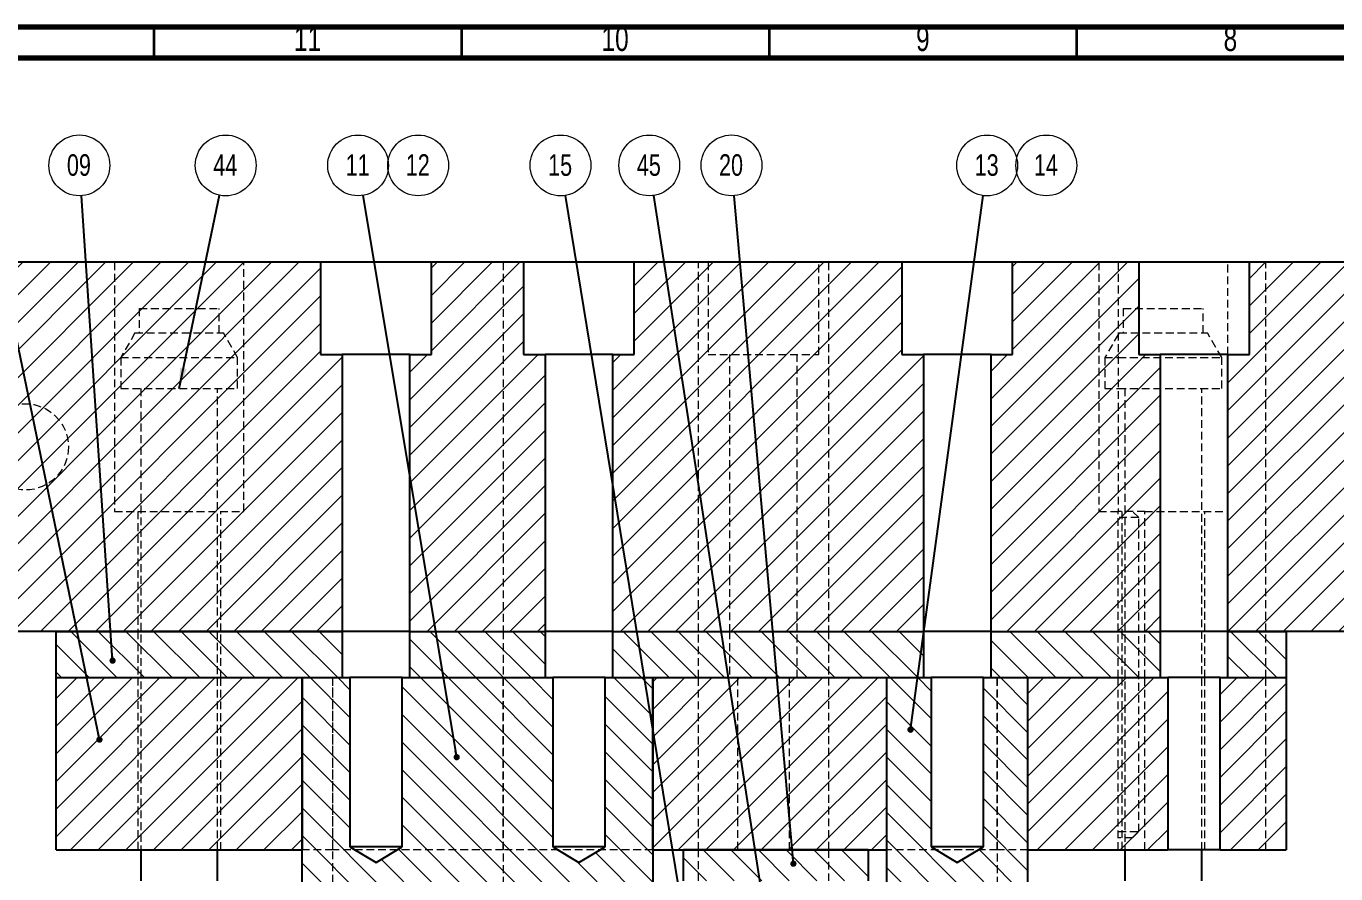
# Model space of a CAD drawing. Header units: millimetres. Extents: x 5 to 1512, y -497 to 895.
# Drawn here: x 929.2 to 1142.1, y 757.4 to 895.1 of the extents above; entities that cross this region are included whole.
import ezdxf

# ---------------------------------------------------------------- set-up
doc = ezdxf.new("R2010")
doc.units = ezdxf.units.MM
doc.linetypes.add('HIDDEN', pattern=[1.905, 1.27, -0.635])
doc.styles.add('SLDTEXTSTYLE13', font='TXT', dxfattribs={"width": 0.75})
doc.dimstyles.new('SLDDIMSTYLE1', dxfattribs={"dimtxt": 0.18, "dimasz": 3.302, "dimexe": 0, "dimexo": 0.0625, "dimgap": 0, "dimtad": 0, "dimtih": 1, "dimtoh": 1, "dimdec": 0, "dimrnd": 1e-09, "dimzin": 0, "dimdsep": 46, "dimtxsty": 'Standard', "dimsah": 1, "dimcen": 0.09, "dimadec": 0, "dimazin": 0, "dimtfac": 3.302, "dimtdec": 0, "dimtofl": 0, "dimtmove": 0, "dimatfit": 3, "dimfxl": 1, "dimfrac": 2, "dimtolj": 1, "dimtzin": 0, "dimarcsym": 0})
doc.dimstyles.new('SLDDIMSTYLE2', dxfattribs={"dimtxt": 0.18, "dimasz": 1.016, "dimexe": 0, "dimexo": 0.0625, "dimgap": 0, "dimtad": 0, "dimtih": 1, "dimtoh": 1, "dimdec": 0, "dimrnd": 1e-09, "dimzin": 0, "dimdsep": 46, "dimtxsty": 'Standard', "dimblk1": 'DOT', "dimblk2": 'DOT', "dimsah": 1, "dimcen": 0.09, "dimadec": 0, "dimazin": 0, "dimtfac": 1.016, "dimtdec": 0, "dimtofl": 0, "dimtmove": 0, "dimatfit": 3, "dimldrblk": 'DOT', "dimfxl": 1, "dimfrac": 2, "dimtolj": 1, "dimtzin": 0, "dimarcsym": 0})

# ---------------------------------------------------------------- blocks, each defined once
blk = doc.blocks.new('_Dot')
at = {"color": 0, "linetype": 'ByBlock', "lineweight": -2}
blk.add_line((-0.5, 0), (-1, 0), dxfattribs=at)
at = {"color": 0, "linetype": 'ByBlock', "const_width": 0.5}
blk.add_lwpolyline([(-0.25, 0, 1), (0.25, 0, 1)], format="xyb", close=True, dxfattribs=at)
blk = doc.blocks.new('SW_NOTE_11')
at = {"color": 0, "linetype": 'Continuous', "lineweight": 0}
blk.add_circle((-0.33, 4.93), 4.94, dxfattribs=at)
at = {"color": 0, "linetype": 'Continuous', "lineweight": 0, "insert": (-0.4, 6.74), "char_height": 3.5, "attachment_point": 2, "style": 'SLDTEXTSTYLE13'}
blk.add_mtext('09', dxfattribs=at)
blk = doc.blocks.new('SW_NOTE_13')
at = {"color": 0, "linetype": 'Continuous', "lineweight": 0}
blk.add_circle((-0.81, 4.87), 4.94, dxfattribs=at)
at = {"color": 0, "linetype": 'Continuous', "lineweight": 0, "insert": (-0.88, 6.68), "char_height": 3.5, "attachment_point": 2, "style": 'SLDTEXTSTYLE13'}
blk.add_mtext('11', dxfattribs=at)
blk = doc.blocks.new('SW_NOTE_14')
at = {"color": 0, "linetype": 'Continuous', "lineweight": 0}
blk.add_circle((2.59, 2.7), 4.94, dxfattribs=at)
at = {"color": 0, "linetype": 'Continuous', "lineweight": 0, "insert": (2.52, 4.51), "char_height": 3.5, "attachment_point": 2, "style": 'SLDTEXTSTYLE13'}
blk.add_mtext('12', dxfattribs=at)
blk = doc.blocks.new('SW_NOTE_15')
at = {"color": 0, "linetype": 'Continuous', "lineweight": 0}
blk.add_circle((0.67, 4.89), 4.94, dxfattribs=at)
at = {"color": 0, "linetype": 'Continuous', "lineweight": 0, "insert": (0.59, 6.7), "char_height": 3.5, "attachment_point": 2, "style": 'SLDTEXTSTYLE13'}
blk.add_mtext('13', dxfattribs=at)
blk = doc.blocks.new('SW_NOTE_16')
at = {"color": 0, "linetype": 'Continuous', "lineweight": 0}
blk.add_circle((2.59, 2.7), 4.94, dxfattribs=at)
at = {"color": 0, "linetype": 'Continuous', "lineweight": 0, "insert": (2.52, 4.51), "char_height": 3.5, "attachment_point": 2, "style": 'SLDTEXTSTYLE13'}
blk.add_mtext('14', dxfattribs=at)
blk = doc.blocks.new('SW_NOTE_17')
at = {"color": 0, "linetype": 'Continuous', "lineweight": 0}
blk.add_circle((-0.8, 4.87), 4.94, dxfattribs=at)
at = {"color": 0, "linetype": 'Continuous', "lineweight": 0, "insert": (-0.87, 6.68), "char_height": 3.5, "attachment_point": 2, "style": 'SLDTEXTSTYLE13'}
blk.add_mtext('15', dxfattribs=at)
blk = doc.blocks.new('SW_NOTE_22')
at = {"color": 0, "linetype": 'Continuous', "lineweight": 0}
blk.add_circle((-0.44, 4.92), 4.94, dxfattribs=at)
at = {"color": 0, "linetype": 'Continuous', "lineweight": 0, "insert": (-0.51, 6.73), "char_height": 3.5, "attachment_point": 2, "style": 'SLDTEXTSTYLE13'}
blk.add_mtext('20', dxfattribs=at)
blk = doc.blocks.new('SW_NOTE_34')
at = {"color": 0, "linetype": 'Continuous', "lineweight": 0}
blk.add_circle((1.01, 4.83), 4.94, dxfattribs=at)
at = {"color": 0, "linetype": 'Continuous', "lineweight": 0, "insert": (0.94, 6.64), "char_height": 3.5, "attachment_point": 2, "style": 'SLDTEXTSTYLE13'}
blk.add_mtext('44', dxfattribs=at)
blk = doc.blocks.new('SW_NOTE_35')
at = {"color": 0, "linetype": 'Continuous', "lineweight": 0}
blk.add_circle((-0.76, 4.88), 4.94, dxfattribs=at)
at = {"color": 0, "linetype": 'Continuous', "lineweight": 0, "insert": (-0.83, 6.69), "char_height": 3.5, "attachment_point": 2, "style": 'SLDTEXTSTYLE13'}
blk.add_mtext('45', dxfattribs=at)

msp = doc.modelspace()

# ---------------------------------------------------------------- hatches: boundary and pattern name
at = {"linetype": 'Continuous', "lineweight": 18}
h = msp.add_hatch(dxfattribs=at)
h.set_pattern_fill('ANSI31', style=0)
h.paths.add_polyline_path([(829.05, 856.78), (829.05, 796.78), (980.55, 796.78), (980.55, 841.78), (977.05, 841.78), (977.05, 856.78)], flags=0)
h = msp.add_hatch(dxfattribs=at)
h.set_pattern_fill('ANSI31', style=0)
h.paths.add_polyline_path([(1010.05, 841.78), (1010.05, 856.78), (995.05, 856.78), (995.05, 841.78), (991.55, 841.78), (991.55, 796.78), (1013.55, 796.78), (1013.55, 841.78)], flags=0)
h = msp.add_hatch(dxfattribs=at)
h.set_pattern_fill('ANSI31', style=0)
h.paths.add_polyline_path([(1071.55, 841.78), (1071.55, 856.78), (1028.05, 856.78), (1028.05, 841.78), (1024.55, 841.78), (1024.55, 796.78), (1075.05, 796.78), (1075.05, 841.78)], flags=0)
h = msp.add_hatch(dxfattribs=at)
h.set_pattern_fill('ANSI31', style=0)
h.paths.add_polyline_path([(1110.05, 841.78), (1110.05, 856.78), (1089.55, 856.78), (1089.55, 841.78), (1086.05, 841.78), (1086.05, 796.78), (1113.55, 796.78), (1113.55, 841.78)], flags=0)
h = msp.add_hatch(dxfattribs=at)
h.set_pattern_fill('ANSI31', style=0)
h.paths.add_polyline_path([(1335.05, 841.78), (1335.05, 856.78), (1128.05, 856.78), (1128.05, 841.78), (1124.55, 841.78), (1124.55, 796.78), (1338.55, 796.78), (1338.55, 841.78)], flags=0)
h = msp.add_hatch(dxfattribs=at)
h.set_pattern_fill('ANSI31', angle=90, style=0)
h.paths.add_polyline_path([(934.05, 796.78), (934.05, 789.28), (980.55, 789.28), (980.55, 796.78)], flags=0)
h = msp.add_hatch(dxfattribs=at)
h.set_pattern_fill('ANSI31', angle=90, style=0)
h.paths.add_polyline_path([(1013.55, 796.78), (991.55, 796.78), (991.55, 789.28), (1013.55, 789.28)], flags=0)
h = msp.add_hatch(dxfattribs=at)
h.set_pattern_fill('ANSI31', angle=90, style=0)
h.paths.add_polyline_path([(1075.05, 796.78), (1024.55, 796.78), (1024.55, 789.28), (1075.05, 789.28)], flags=0)
h = msp.add_hatch(dxfattribs=at)
h.set_pattern_fill('ANSI31', angle=90, style=0)
h.paths.add_polyline_path([(1113.55, 796.78), (1086.05, 796.78), (1086.05, 789.28), (1113.55, 789.28)], flags=0)
h = msp.add_hatch(dxfattribs=at)
h.set_pattern_fill('ANSI31', angle=90, style=0)
h.paths.add_polyline_path([(1134.05, 796.78), (1124.55, 796.78), (1124.55, 789.28), (1134.05, 789.28)], flags=0)
h = msp.add_hatch(dxfattribs=at)
h.set_pattern_fill('ANSI31', style=0)
h.paths.add_polyline_path([(934.05, 789.28), (934.05, 761.28), (974.05, 761.28), (974.05, 789.28)], flags=0)
h = msp.add_hatch(dxfattribs=at)
h.set_pattern_fill('ANSI31', angle=90, style=0)
edge = h.paths.add_edge_path(flags=0)
edge.add_line((1014.8, 789.28), (990.3, 789.28))
edge.add_line((990.3, 789.28), (990.3, 761.78))
edge.add_line((990.3, 761.78), (986.05, 759.226))
edge.add_line((986.05, 759.226), (981.8, 761.78))
edge.add_line((981.8, 761.78), (981.8, 789.28))
edge.add_line((981.8, 789.28), (974.05, 789.28))
edge.add_line((974.05, 789.28), (974.05, 691.012))
edge.add_line((974.05, 691.012), (975.05, 689.28))
edge.add_line((975.05, 689.28), (1018.518, 689.28))
edge.add_arc((1018.518, 695.28), 6, 270, 351.03993)
edge.add_line((1024.444, 694.345), (1025.727, 702.481))
edge.add_arc((1030.172, 701.78), 4.5, 90, 171.03993, ccw=False)
edge.add_line((1030.172, 706.28), (1031.05, 706.28))
edge.add_line((1031.05, 706.28), (1031.05, 789.28))
edge.add_line((1031.05, 789.28), (1023.3, 789.28))
edge.add_line((1023.3, 789.28), (1023.3, 761.78))
edge.add_line((1023.3, 761.78), (1019.05, 759.226))
edge.add_line((1019.05, 759.226), (1014.8, 761.78))
edge.add_line((1014.8, 761.78), (1014.8, 789.28))
h = msp.add_hatch(dxfattribs=at)
h.set_pattern_fill('ANSI31', style=0)
h.paths.add_polyline_path([(1069.05, 789.28), (1031.05, 789.28), (1031.05, 761.28), (1069.05, 761.28)], flags=0)
h = msp.add_hatch(dxfattribs=at)
h.set_pattern_fill('ANSI31', angle=90, style=0)
edge = h.paths.add_edge_path(flags=0)
edge.add_line((1076.3, 761.78), (1076.3, 789.28))
edge.add_line((1076.3, 789.28), (1069.05, 789.28))
edge.add_line((1069.05, 789.28), (1069.05, 706.28))
edge.add_line((1069.05, 706.28), (1069.949, 706.28))
edge.add_arc((1069.949, 701.28), 5, 78.46526, 90, ccw=False)
edge.add_line((1070.949, 706.179), (1090.054, 702.28))
edge.add_line((1090.054, 702.28), (1091.05, 702.28))
edge.add_line((1091.05, 702.28), (1092.05, 704.012))
edge.add_line((1092.05, 704.012), (1092.05, 789.28))
edge.add_line((1092.05, 789.28), (1084.8, 789.28))
edge.add_line((1084.8, 789.28), (1084.8, 761.78))
edge.add_line((1084.8, 761.78), (1080.55, 759.226))
edge.add_line((1080.55, 759.226), (1076.3, 761.78))
h = msp.add_hatch(dxfattribs=at)
h.set_pattern_fill('ANSI31', style=0)
h.paths.add_polyline_path([(1114.8, 789.28), (1092.05, 789.28), (1092.05, 761.28), (1114.8, 761.28)], flags=0)
h = msp.add_hatch(dxfattribs=at)
h.set_pattern_fill('ANSI31', style=0)
h.paths.add_polyline_path([(1134.05, 789.28), (1123.3, 789.28), (1123.3, 761.28), (1134.05, 761.28)], flags=0)
h = msp.add_hatch(dxfattribs=at)
h.set_pattern_fill('ANSI31', angle=90, style=0)
h.paths.add_polyline_path([(1066.05, 756.28), (1066.05, 761.28), (1036.05, 761.28), (1036.05, 756.28)], flags=0)

# ---------------------------------------------------------------- linework, layer by layer
at = {"color": 7, "linetype": 'Continuous', "lineweight": 70}
for p, q in [((5, 895), (1495, 895)), ((10, 890), (1490, 890))]:
    msp.add_line(p, q, dxfattribs=at)
at = {"color": 7, "linetype": 'Continuous', "lineweight": 35}
for p, q in [((950, 890), (950, 895)), ((1000, 890), (1000, 895)), ((1050, 890), (1050, 895)), ((1100, 890), (1100, 895))]:
    msp.add_line(p, q, dxfattribs=at)
at = {"color": 7, "linetype": 'Continuous', "lineweight": 25}
for p, q in [((977.05, 856.78), (829.05, 856.78)), ((977.05, 856.78), (977.05, 841.78)), ((995.05, 856.78), (977.05, 856.78)), ((995.05, 841.78), (995.05, 856.78)), ((1010.05, 856.78), (995.05, 856.78)), ((1010.05, 856.78), (1010.05, 841.78)), ((1028.05, 856.78), (1010.05, 856.78)), ((1028.05, 841.78), (1028.05, 856.78)), ((1071.55, 856.78), (1028.05, 856.78)), ((1071.55, 856.78), (1071.55, 841.78)), ((1089.55, 856.78), (1071.55, 856.78)), ((1089.55, 841.78), (1089.55, 856.78)), ((1110.05, 856.78), (1089.55, 856.78)), ((1110.05, 856.78), (1110.05, 841.78)), ((1128.05, 856.78), (1110.05, 856.78)), ((1128.05, 841.78), (1128.05, 856.78)), ((1335.05, 856.78), (1128.05, 856.78)), ((977.05, 841.78), (980.55, 841.78)), ((980.55, 841.78), (980.55, 796.78)), ((991.55, 841.78), (980.55, 841.78)), ((991.55, 796.78), (991.55, 841.78)), ((991.55, 841.78), (995.05, 841.78)), ((1010.05, 841.78), (1013.55, 841.78)), ((1013.55, 841.78), (1013.55, 796.78)), ((1024.55, 841.78), (1013.55, 841.78)), ((1024.55, 796.78), (1024.55, 841.78)), ((1024.55, 841.78), (1028.05, 841.78)), ((1071.55, 841.78), (1075.05, 841.78)), ((1075.05, 841.78), (1075.05, 796.78)), ((1086.05, 841.78), (1075.05, 841.78)), ((1086.05, 796.78), (1086.05, 841.78)), ((1086.05, 841.78), (1089.55, 841.78)), ((1110.05, 841.78), (1113.55, 841.78)), ((1113.55, 841.78), (1113.55, 796.78)), ((1124.55, 841.78), (1113.55, 841.78)), ((1124.55, 796.78), (1124.55, 841.78)), ((1124.55, 841.78), (1128.05, 841.78)), ((980.55, 796.78), (829.05, 796.78)), ((934.05, 796.78), (980.55, 796.78)), ((934.05, 789.28), (934.05, 796.78)), ((980.55, 796.78), (980.55, 789.28)), ((991.55, 796.78), (980.55, 796.78)), ((991.55, 789.28), (991.55, 796.78)), ((991.55, 796.78), (1013.55, 796.78)), ((1013.55, 796.78), (1013.55, 789.28)), ((1024.55, 796.78), (1013.55, 796.78)), ((1024.55, 789.28), (1024.55, 796.78)), ((1024.55, 796.78), (1075.05, 796.78)), ((1075.05, 796.78), (1075.05, 789.28)), ((1086.05, 796.78), (1075.05, 796.78)), ((1086.05, 789.28), (1086.05, 796.78)), ((1086.05, 796.78), (1113.55, 796.78)), ((1113.55, 796.78), (1113.55, 789.28)), ((1124.55, 796.78), (1113.55, 796.78)), ((1124.55, 789.28), (1124.55, 796.78)), ((1124.55, 796.78), (1134.05, 796.78)), ((1338.55, 796.78), (1124.55, 796.78)), ((1134.05, 796.78), (1134.05, 789.28)), ((934.05, 789.28), (980.55, 789.28)), ((934.05, 789.28), (974.05, 789.28)), ((934.05, 761.28), (934.05, 789.28)), ((974.05, 789.28), (974.05, 761.28)), ((974.05, 691.012), (974.05, 789.28)), ((974.05, 789.28), (981.8, 789.28)), ((981.8, 789.28), (981.8, 761.78)), ((990.3, 789.28), (981.8, 789.28)), ((990.3, 761.78), (990.3, 789.28)), ((990.3, 789.28), (1014.8, 789.28)), ((991.55, 789.28), (1013.55, 789.28)), ((1014.8, 789.28), (1014.8, 761.78)), ((1023.3, 789.28), (1014.8, 789.28)), ((1023.3, 761.78), (1023.3, 789.28)), ((1023.3, 789.28), (1031.05, 789.28)), ((1024.55, 789.28), (1075.05, 789.28)), ((1031.05, 789.28), (1069.05, 789.28)), ((1031.05, 761.28), (1031.05, 789.28)), ((1031.05, 789.28), (1031.05, 706.28)), ((1069.05, 789.28), (1069.05, 761.28)), ((1069.05, 789.28), (1069.05, 706.28)), ((1069.05, 789.28), (1076.3, 789.28)), ((1076.3, 789.28), (1076.3, 761.78)), ((1084.8, 789.28), (1076.3, 789.28)), ((1084.8, 761.78), (1084.8, 789.28)), ((1084.8, 789.28), (1092.05, 789.28)), ((1086.05, 789.28), (1113.55, 789.28)), ((1092.05, 789.28), (1114.8, 789.28)), ((1092.05, 761.28), (1092.05, 789.28)), ((1092.05, 704.012), (1092.05, 789.28)), ((1114.8, 789.28), (1114.8, 761.28)), ((1123.3, 789.28), (1114.8, 789.28)), ((1123.3, 761.28), (1123.3, 789.28)), ((1123.3, 789.28), (1134.05, 789.28)), ((1124.55, 789.28), (1134.05, 789.28)), ((1134.05, 789.28), (1134.05, 761.28)), ((934.05, 761.28), (974.05, 761.28)), ((947.8, 761.28), (947.8, 756.28)), ((960.3, 756.28), (960.3, 761.28)), ((981.8, 761.78), (986.05, 759.226)), ((990.3, 761.78), (981.8, 761.78)), ((986.05, 759.226), (990.3, 761.78)), ((1014.8, 761.78), (1019.05, 759.226)), ((1023.3, 761.78), (1014.8, 761.78)), ((1019.05, 759.226), (1023.3, 761.78)), ((1031.05, 761.28), (1069.05, 761.28)), ((1036.05, 756.28), (1036.05, 761.28)), ((1066.05, 761.28), (1036.05, 761.28)), ((1066.05, 761.28), (1066.05, 756.28)), ((1076.3, 761.78), (1080.55, 759.226)), ((1084.8, 761.78), (1076.3, 761.78)), ((1080.55, 759.226), (1084.8, 761.78)), ((1092.05, 761.28), (1114.8, 761.28)), ((1107.8, 761.28), (1107.8, 756.28)), ((1123.3, 761.28), (1114.8, 761.28)), ((1120.3, 756.28), (1120.3, 761.28)), ((1123.3, 761.28), (1134.05, 761.28))]:
    msp.add_line(p, q, dxfattribs=at)
at = {"color": 7, "linetype": 'HIDDEN', "lineweight": 18}
for p, q in [((943.55, 856.78), (943.55, 816.28)), ((964.55, 816.28), (964.55, 856.78)), ((1006.724, 856.78), (1006.724, 796.78)), ((1038.48, 796.78), (1038.48, 856.78)), ((1040.05, 856.78), (1040.05, 841.78)), ((1058.05, 841.78), (1058.05, 856.78)), ((1059.615, 856.78), (1059.615, 796.78)), ((1103.55, 856.78), (1103.55, 816.28)), ((1106.727, 856.78), (1106.727, 816.28)), ((1124.55, 841.78), (1124.55, 856.78)), ((1130.7, 796.78), (1130.7, 856.78)), ((947.55, 849.28), (960.55, 849.28)), ((947.55, 849.28), (947.55, 845.28)), ((960.55, 845.28), (960.55, 849.28)), ((1107.55, 849.28), (1120.55, 849.28)), ((1107.55, 849.28), (1107.55, 845.28)), ((1120.55, 845.28), (1120.55, 849.28)), ((946.86, 845.28), (944.55, 841.28)), ((946.86, 845.28), (961.241, 845.28)), ((963.55, 841.28), (961.241, 845.28)), ((1106.727, 845.049), (1104.55, 841.28)), ((1106.86, 845.28), (1106.727, 845.049)), ((1106.86, 845.28), (1121.241, 845.28)), ((1123.55, 841.28), (1121.241, 845.28)), ((944.55, 841.28), (963.55, 841.28)), ((944.55, 841.28), (944.55, 836.28)), ((963.55, 836.28), (963.55, 841.28)), ((1040.05, 841.78), (1058.05, 841.78)), ((1043.55, 841.78), (1043.55, 796.78)), ((1054.55, 796.78), (1054.55, 841.78)), ((1104.55, 841.28), (1106.727, 841.28)), ((1104.55, 841.28), (1104.55, 836.28)), ((1106.727, 841.28), (1123.55, 841.28)), ((1123.55, 836.28), (1123.55, 841.28)), ((944.55, 836.28), (963.55, 836.28)), ((947.8, 836.28), (947.8, 761.28)), ((960.3, 761.28), (960.3, 836.28)), ((1104.55, 836.28), (1106.727, 836.28)), ((1106.727, 836.28), (1123.55, 836.28)), ((1107.8, 836.28), (1107.8, 761.28)), ((1120.3, 761.28), (1120.3, 836.28)), ((943.55, 816.28), (964.55, 816.28)), ((947.3, 816.28), (947.3, 796.78)), ((960.8, 796.78), (960.8, 816.28)), ((1103.55, 816.28), (1106.727, 816.28)), ((1111.05, 816.28), (1106.727, 816.28)), ((1106.727, 796.78), (1106.727, 816.28)), ((1107.3, 816.28), (1107.3, 796.78)), ((1110.05, 815.28), (1109.05, 816.28)), ((1111.05, 816.28), (1124.55, 816.28)), ((1111.05, 796.78), (1111.05, 816.28)), ((1120.8, 796.78), (1120.8, 816.28)), ((1110.05, 815.28), (1106.727, 815.28)), ((1110.05, 764.28), (1110.05, 815.28)), ((947.3, 796.78), (947.3, 789.28)), ((960.8, 789.28), (960.8, 796.78)), ((1006.724, 796.78), (1006.724, 789.28)), ((1038.48, 789.28), (1038.48, 796.78)), ((1043.55, 796.78), (1043.55, 789.28)), ((1054.55, 789.28), (1054.55, 796.78)), ((1059.615, 796.78), (1059.615, 789.28)), ((1106.727, 789.28), (1106.727, 796.78)), ((1107.3, 796.78), (1107.3, 789.28)), ((1111.05, 789.28), (1111.05, 796.78)), ((1120.8, 789.28), (1120.8, 796.78)), ((1130.7, 789.28), (1130.7, 796.78)), ((947.3, 789.28), (947.3, 761.28)), ((960.8, 761.28), (960.8, 789.28)), ((979.05, 761.28), (979.05, 789.28)), ((979.05, 689.28), (979.05, 789.28)), ((1006.724, 761.28), (1006.724, 789.28)), ((1006.724, 789.28), (1006.724, 706.28)), ((1038.48, 761.28), (1038.48, 789.28)), ((1044.8, 789.28), (1044.8, 761.28)), ((1053.3, 761.28), (1053.3, 789.28)), ((1059.615, 789.28), (1059.615, 761.28)), ((1087.05, 761.28), (1087.05, 789.28)), ((1087.05, 789.28), (1087.05, 702.893)), ((1106.727, 761.28), (1106.727, 789.28)), ((1107.3, 789.28), (1107.3, 761.28)), ((1111.05, 761.28), (1111.05, 789.28)), ((1120.8, 761.28), (1120.8, 789.28)), ((1130.7, 761.28), (1130.7, 789.28)), ((1106.727, 764.28), (1110.05, 764.28)), ((1109.05, 763.28), (1106.727, 763.28)), ((1109.05, 763.28), (1110.05, 764.28)), ((979.05, 761.28), (974.05, 761.28)), ((1006.724, 761.28), (979.05, 761.28)), ((1031.05, 761.28), (1006.724, 761.28)), ((1038.48, 756.28), (1038.48, 761.28)), ((1059.615, 761.28), (1059.615, 756.28)), ((1087.05, 761.28), (1069.05, 761.28)), ((1092.05, 761.28), (1087.05, 761.28))]:
    msp.add_line(p, q, dxfattribs=at)
msp.add_circle((929.05, 826.78), 7, dxfattribs=at)

# ---------------------------------------------------------------- block references
at = {"color": 7, "linetype": 'Continuous', "lineweight": 0}
for name, p in [('SW_NOTE_11', (938.147, 867.577)), ('SW_NOTE_34', (960.604, 867.67)), ('SW_NOTE_13', (983.942, 867.633)), ('SW_NOTE_14', (990.323, 869.802)), ('SW_NOTE_17', (1016.854, 867.63)), ('SW_NOTE_35', (1031.237, 867.624)), ('SW_NOTE_22', (1044.283, 867.585)), ('SW_NOTE_15', (1084.746, 867.611)), ('SW_NOTE_16', (1092.442, 869.802))]:
    msp.add_blockref(name, p, dxfattribs=at)

# ---------------------------------------------------------------- texts
at = {"color": 7, "linetype": 'Continuous', "lineweight": 0, "attachment_point": 2, "style": 'SLDTEXTSTYLE13'}
for s, insert, char_height in [('11', (974.92, 895.06), 3.9688), ('10', (1024.92, 895.06), 3.9688), ('9', (1074.96, 895.06), 3.969), ('8', (1124.96, 895.06), 3.969)]:
    msp.add_mtext(s, dxfattribs=dict(at, insert=insert, char_height=char_height))

# ---------------------------------------------------------------- leaders
at = {"color": 7, "linetype": 'Continuous', "lineweight": 0}
for points, dimstyle in [([(941.084, 779.209), (922.762, 867.668)], 'SLDDIMSTYLE2'), ([(943.222, 792.038), (938.147, 867.577)], 'SLDDIMSTYLE2'), ([(954.044, 836.28), (960.604, 867.67)], 'SLDDIMSTYLE1'), ([(999.169, 776.358), (983.942, 867.633)], 'SLDDIMSTYLE2'), ([(1041.407, 717.749), (1016.854, 867.63)], 'SLDDIMSTYLE2'), ([(1054.219, 719.224), (1031.237, 867.624)], 'SLDDIMSTYLE2'), ([(1053.912, 759.051), (1044.283, 867.585)], 'SLDDIMSTYLE2'), ([(1072.948, 780.819), (1084.746, 867.611)], 'SLDDIMSTYLE2')]:
    msp.add_leader(points, dimstyle=dimstyle, dxfattribs=at)

doc.saveas('drawing.dxf')
